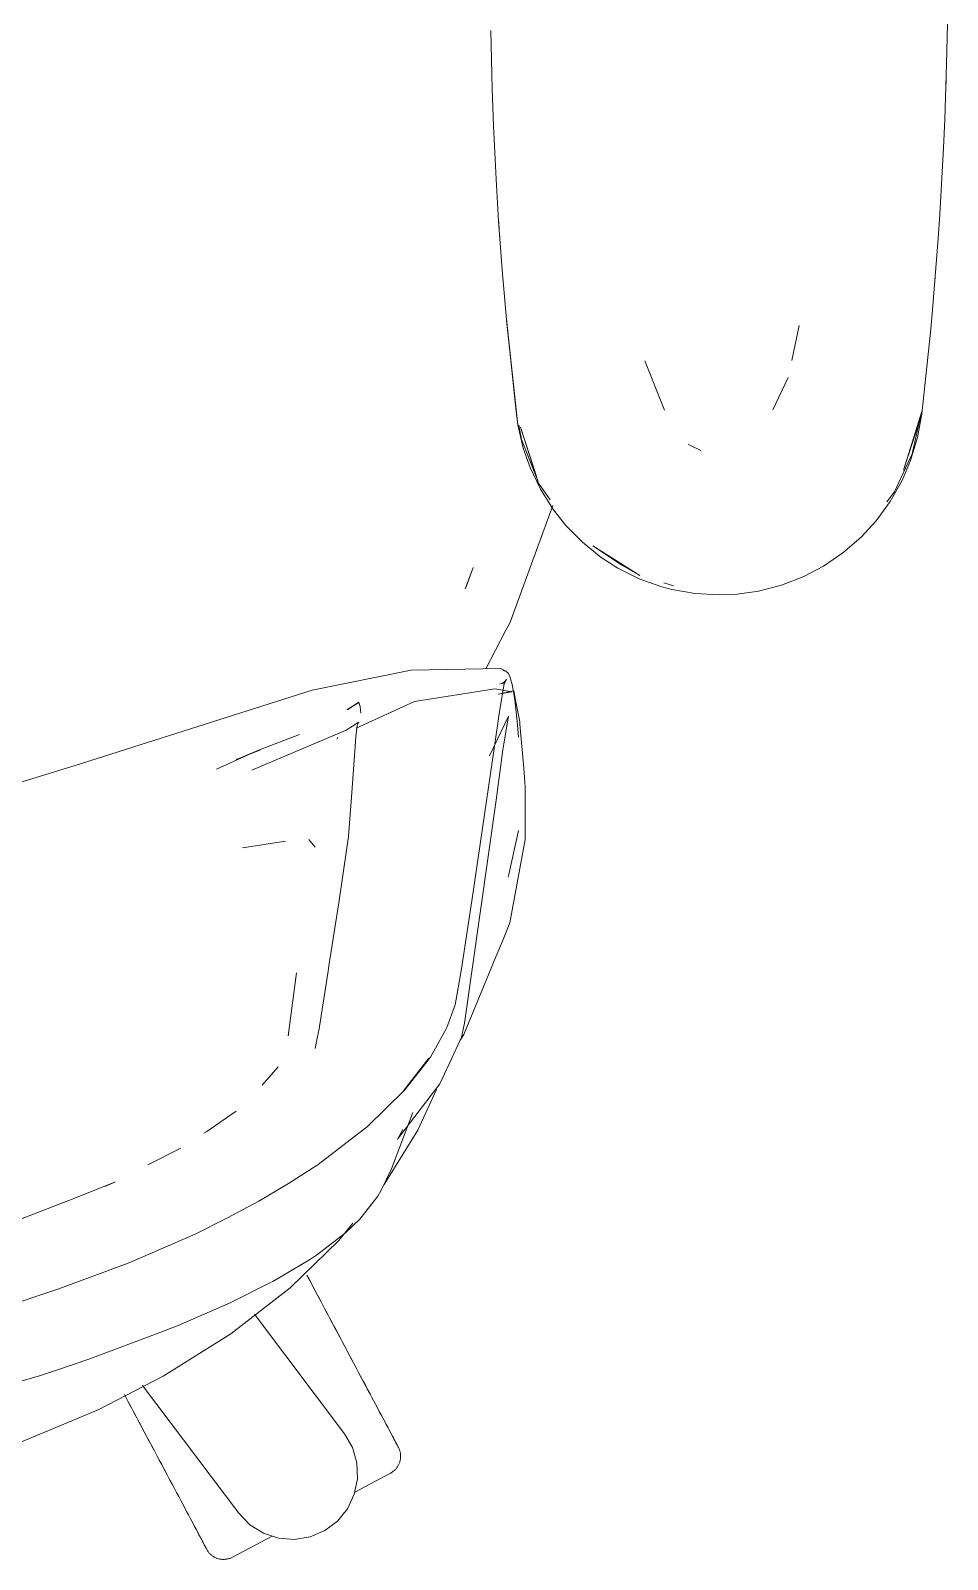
# Model space of a CAD drawing. Header units: millimetres. Extents: x 155927 to 295199, y -4084 to 97293.
# Drawn here: x 229725.7 to 229919.9, y 22184.9 to 22508.7 of the extents above; entities that cross this region are included whole.
import ezdxf

# ---------------------------------------------------------------- set-up
doc = ezdxf.new("R2010")
doc.units = ezdxf.units.MM
doc.header["$MEASUREMENT"] = 0
doc.layers.add('G-IMPT', color=8, linetype='CONTINUOUS', lineweight=9)
doc.layers.add('I-FURN', color=8, linetype='CONTINUOUS', lineweight=9)

msp = doc.modelspace()

# ---------------------------------------------------------------- linework, layer by layer
at = {"layer": 'G-IMPT'}
for p, q in [((229919.92, 22510.05), (229919.75, 22501.63)), ((229823.15, 22508.68), (229823.44, 22496.38)), ((229823.29, 22501.91), (229823.29, 22503.99)), ((229823.36, 22500.25), (229823.29, 22501.91)), ((229919.36, 22489.87), (229919.75, 22501.63)), ((229823.74, 22488.5), (229823.44, 22496.38)), ((229919.5, 22494.76), (229919.61, 22496.69)), ((229919.61, 22496.69), (229919.63, 22498.19)), ((229919.36, 22489.87), (229919.11, 22483.85)), ((229823.74, 22488.5), (229824.28, 22477.19)), ((229918.3, 22469.71), (229919.11, 22483.85)), ((229824.84, 22468.32), (229824.28, 22477.19)), ((229824.84, 22468.32), (229825.57, 22458.03)), ((229824.98, 22466.28), (229824.89, 22468.18)), ((229917.97, 22464.62), (229918.3, 22469.71)), ((229824.98, 22466.28), (229825.11, 22464.86)), ((229917.97, 22464.62), (229916.73, 22449.56)), ((229826.55, 22446.64), (229825.57, 22458.03)), ((229917.32, 22456.43), (229917.15, 22454.76)), ((229828.91, 22425.2), (229826.45, 22448.16)), ((229826.45, 22448.16), (229828.57, 22428.02)), ((229916.73, 22449.56), (229916.38, 22445.43)), ((229828.91, 22425.2), (229826.55, 22446.64)), ((229888.51, 22446.22), (229886.93, 22438.79)), ((229916.38, 22445.43), (229914.47, 22427.51)), ((229855.8, 22438.72), (229859.95, 22428.3)), ((229882.9, 22428.39), (229886.17, 22435.17)), ((229828.91, 22425.2), (229828.57, 22428.02)), ((229828.91, 22425.2), (229830.06, 22420.24)), ((229829.12, 22425.13), (229829.7, 22422.07)), ((229914.47, 22428.02), (229910.64, 22415.56)), ((229912.43, 22419.05), (229914.29, 22427.23)), ((229914.47, 22428.02), (229913.56, 22424.7)), ((229914.47, 22427.51), (229913.58, 22422.46)), ((229833.31, 22412.85), (229829.49, 22424.7)), ((229832.4, 22415.56), (229829.49, 22424.7)), ((229829.7, 22422.07), (229832.9, 22413.89)), ((229910.64, 22415.56), (229913.56, 22424.7)), ((229912.11, 22417.6), (229913.58, 22422.46)), ((229831.51, 22416.11), (229830.06, 22420.24)), ((229865.47, 22420.77), (229865.02, 22421.07)), ((229867.7, 22419.76), (229865.47, 22420.77)), ((229912.43, 22419.05), (229908.69, 22410.99)), ((229833.7, 22411.53), (229831.51, 22416.11)), ((229833.31, 22412.85), (229832.4, 22415.56)), ((229910.3, 22413.36), (229912.11, 22417.6)), ((229833.31, 22412.85), (229835.73, 22409.27)), ((229910.3, 22413.36), (229907.79, 22408.92)), ((229833.7, 22411.53), (229836.43, 22407.2)), ((229904.8, 22404.83), (229907.79, 22408.92)), ((229907.1, 22408.88), (229908.69, 22410.99)), ((229836.31, 22408.1), (229829.37, 22389.16)), ((229839.05, 22403.89), (229836.43, 22407.2)), ((229842.6, 22400.29), (229839.05, 22403.89)), ((229904.8, 22404.83), (229901.63, 22401.4)), ((229842.6, 22400.29), (229846.58, 22397.1)), ((229854.73, 22393.24), (229844.78, 22399.56)), ((229851.05, 22395.4), (229844.78, 22399.56)), ((229897.79, 22398.08), (229901.63, 22401.4)), ((229850.12, 22394.83), (229846.58, 22397.1)), ((229893.63, 22395.24), (229897.79, 22398.08)), ((229817.77, 22390.46), (229819.41, 22394.93)), ((229819.41, 22394.93), (229818.03, 22391.05)), ((229854.63, 22392.59), (229850.12, 22394.83)), ((229854.73, 22393.24), (229851.05, 22395.4)), ((229854.63, 22392.59), (229859.41, 22390.88)), ((229889.46, 22393.06), (229884.75, 22391.22)), ((229893.63, 22395.24), (229889.46, 22393.06)), ((229817.77, 22390.46), (229818.03, 22391.05)), ((229861.53, 22390.32), (229859.41, 22390.88)), ((229859.84, 22391.68), (229861.87, 22391.06)), ((229866.48, 22389.44), (229861.53, 22390.32)), ((229871.52, 22389.14), (229866.48, 22389.44)), ((229879.88, 22389.96), (229875.37, 22389.31)), ((229879.88, 22389.96), (229884.75, 22391.22)), ((229829.37, 22389.16), (229827.18, 22383.19)), ((229871.52, 22389.14), (229875.37, 22389.31)), ((229826.25, 22381.43), (229827.18, 22383.19)), ((229822.11, 22373.52), (229826.25, 22381.43)), ((229806.31, 22373.2), (229785.36, 22369.01)), ((229806.31, 22373.2), (229825.3, 22373.59)), ((229825.3, 22373.59), (229826.34, 22372.98)), ((229826.11, 22370.74), (229825, 22364.47)), ((229825.07, 22370.32), (229825.57, 22370.39)), ((229826.11, 22370.72), (229825.57, 22370.39)), ((229825.71, 22373.11), (229826.34, 22372.98)), ((229825.71, 22373.11), (229826.26, 22373)), ((229825.94, 22370.12), (229826.5, 22371.22)), ((229825.94, 22370.12), (229826.11, 22370.74)), ((229826.11, 22370.72), (229826.5, 22371.22)), ((229826.34, 22372.98), (229826.26, 22373)), ((229826.83, 22372.61), (229826.34, 22372.98)), ((229827.15, 22372.07), (229826.83, 22372.61)), ((229827.15, 22372.07), (229827.7, 22370.21)), ((229828.24, 22366.93), (229827.7, 22370.21)), ((229735.12, 22353.02), (229785.36, 22369.01)), ((229807.01, 22366.57), (229824.06, 22369.29)), ((229827.64, 22368.6), (229824.06, 22369.29)), ((229824.77, 22368.11), (229828.05, 22368.84)), ((229824.77, 22368.11), (229827.64, 22368.6)), ((229828.5, 22366.52), (229828.05, 22368.84)), ((229828.24, 22366.93), (229828.31, 22366.31)), ((229795.19, 22366.43), (229792.72, 22364.84)), ((229792.72, 22364.84), (229795.21, 22366.37)), ((229795.21, 22366.37), (229792.74, 22364.88)), ((229807.01, 22366.57), (229794.66, 22360.96)), ((229795.19, 22366.43), (229795.21, 22366.37)), ((229795.48, 22365.5), (229795.21, 22366.37)), ((229795.65, 22364.14), (229795.48, 22365.5)), ((229826.91, 22363.5), (229822.92, 22355.1)), ((229825, 22364.47), (229823.89, 22356.62)), ((229826.91, 22363.5), (229826.77, 22362.64)), ((229828.31, 22366.31), (229828.83, 22361.63)), ((229829.31, 22362.27), (229828.5, 22366.52)), ((229792.51, 22360.47), (229772.54, 22352.03)), ((229795.18, 22362.23), (229792.51, 22360.47)), ((229794.59, 22359.11), (229794.89, 22361.49)), ((229794.89, 22361.51), (229795.18, 22362.23)), ((229794.89, 22361.51), (229794.89, 22361.49)), ((229825.94, 22357.62), (229826.77, 22362.64)), ((229828.83, 22361.63), (229829.04, 22359.04)), ((229829.35, 22361.8), (229829.31, 22362.27)), ((229829.35, 22361.8), (229830.15, 22352.47)), ((229774.17, 22356.33), (229782.64, 22359.58)), ((229790.79, 22359.02), (229790.52, 22358.58)), ((229794.29, 22355.16), (229794.59, 22359.03)), ((229794.59, 22359.11), (229794.59, 22359.03)), ((229825.94, 22357.62), (229825.72, 22356.32)), ((229771.79, 22355.31), (229765.08, 22352.26)), ((229774.38, 22356.34), (229769.26, 22354.31)), ((229769.27, 22354.31), (229774.38, 22356.34)), ((229774.17, 22356.33), (229769.27, 22354.31)), ((229793.73, 22347.3), (229794.29, 22355.16)), ((229823.89, 22356.62), (229819.34, 22325.75)), ((229824.28, 22345.66), (229825.72, 22356.32)), ((229705.14, 22343.84), (229735.12, 22353.02)), ((229830.15, 22352.47), (229830.49, 22348.52)), ((229793.66, 22346.31), (229793.73, 22347.3)), ((229830.49, 22344.35), (229830.49, 22348.52)), ((229793.04, 22338.07), (229793.66, 22346.31)), ((229824.28, 22345.66), (229817.61, 22298.44)), ((229830.47, 22337.38), (229830.49, 22344.35)), ((229791, 22323.92), (229793.03, 22337.99)), ((229793.04, 22338.07), (229793.03, 22337.99)), ((229829.06, 22339.24), (229827.01, 22329.94)), ((229779.7, 22336.98), (229770.54, 22335.58)), ((229779.7, 22336.98), (229779.35, 22336.93)), ((229784.65, 22337.33), (229785.93, 22335.69)), ((229830.47, 22337.38), (229827.23, 22319.68)), ((229827.01, 22329.94), (229826.86, 22329.36)), ((229819.34, 22325.75), (229816.94, 22309.98)), ((229791, 22323.92), (229788.88, 22310.56)), ((229827.23, 22319.68), (229825.63, 22315.82)), ((229824.24, 22312.46), (229825.63, 22315.82)), ((229817.45, 22296.01), (229824.24, 22312.46)), ((229782.03, 22309.14), (229780.25, 22295.79)), ((229788.71, 22309.44), (229786.91, 22297.72)), ((229788.71, 22309.44), (229788.8, 22310.05)), ((229788.88, 22310.56), (229788.8, 22310.05)), ((229815.64, 22302.31), (229816.94, 22309.98)), ((229815.64, 22302.31), (229813.89, 22297.52)), ((229780.25, 22295.79), (229780.39, 22296.26)), ((229786.41, 22295.27), (229786.83, 22297.25)), ((229786.91, 22297.72), (229786.83, 22297.25)), ((229810.39, 22291.26), (229813.68, 22297.1)), ((229813.68, 22297.1), (229813.89, 22297.52)), ((229815.39, 22292.08), (229816.96, 22295.45)), ((229816.68, 22294.84), (229817.45, 22296.01)), ((229817.61, 22298.44), (229816.96, 22295.45)), ((229785.95, 22293.1), (229786.41, 22295.27)), ((229774.75, 22285.29), (229778.09, 22289.2)), ((229804.67, 22284.09), (229810.06, 22291.04)), ((229810.39, 22291.26), (229804.97, 22284.29)), ((229810.06, 22291.04), (229807.47, 22287.66)), ((229815.39, 22292.08), (229812.35, 22285.56)), ((229804.67, 22284.09), (229807.47, 22287.66)), ((229797.07, 22276.56), (229804.97, 22284.29)), ((229803.41, 22273.86), (229812.35, 22285.56)), ((229811.68, 22284.37), (229807.7, 22275.75)), ((229768.12, 22279.01), (229769.22, 22279.77)), ((229806.65, 22279.51), (229802.14, 22267.61)), ((229768.12, 22279.01), (229762.98, 22275.52)), ((229797.07, 22276.56), (229786.63, 22268.54)), ((229762.98, 22275.52), (229762.41, 22275.13)), ((229807.7, 22275.75), (229800.58, 22264.3)), ((229803.41, 22273.86), (229804.57, 22275.89)), ((229757.51, 22271.99), (229750.54, 22268.45)), ((229780.28, 22264.49), (229786.38, 22268.37)), ((229786.38, 22268.37), (229786.63, 22268.54)), ((229801.06, 22265.38), (229802.14, 22267.61)), ((229734.35, 22261.09), (229743.67, 22264.82)), ((229743.67, 22264.82), (229741.43, 22263.82)), ((229780.28, 22264.49), (229774.05, 22260.72)), ((229799.89, 22262.94), (229801.06, 22265.38)), ((229715.17, 22253.72), (229732.62, 22260.43)), ((229732.62, 22260.43), (229734.35, 22261.09)), ((229767.26, 22257.15), (229774.05, 22260.72)), ((229799.27, 22261.81), (229795.41, 22256.94)), ((229799.27, 22261.81), (229799.89, 22262.94)), ((229767.26, 22257.15), (229760.53, 22253.76)), ((229795.41, 22256.94), (229792.39, 22254.05)), ((229746.31, 22247.59), (229760.53, 22253.76)), ((229792.39, 22254.05), (229786.26, 22249.33)), ((229790.97, 22252.38), (229793.97, 22256.05)), ((229790.97, 22252.38), (229780.67, 22242.42)), ((229731.43, 22242.13), (229746.31, 22247.59)), ((229776.97, 22243.74), (229784.97, 22248.47)), ((229786.26, 22249.33), (229784.97, 22248.47)), ((229776.37, 22243.43), (229776.97, 22243.74)), ((229731.43, 22242.13), (229716.51, 22237.12)), ((229768.07, 22232.61), (229780.67, 22242.42)), ((229776.37, 22243.43), (229768.36, 22239.43)), ((229767.92, 22239.21), (229756.96, 22234.44)), ((229767.92, 22239.21), (229768.36, 22239.43)), ((229756.96, 22234.44), (229753.28, 22232.96)), ((229738.21, 22227.36), (229753.28, 22232.96)), ((229753.78, 22223.64), (229768.07, 22232.61)), ((229727.78, 22223.82), (229731.38, 22225.02)), ((229738.21, 22227.36), (229731.38, 22225.02)), ((229727.78, 22223.82), (229696.95, 22214.88)), ((229740, 22216.55), (229753.78, 22223.64)), ((229722.03, 22209.03), (229740, 22216.55))]:
    msp.add_line(p, q, dxfattribs=at)
at = {"layer": 'I-FURN'}
for p, q in [((229784.67, 22244.19), (229784.19, 22245.1)), ((229784.41, 22244.68), (229784.9, 22243.77)), ((229785.16, 22243.27), (229784.67, 22244.19)), ((229784.9, 22243.77), (229785.39, 22242.84)), ((229785.66, 22242.33), (229785.16, 22243.27)), ((229785.39, 22242.84), (229785.89, 22241.89)), ((229786.17, 22241.38), (229785.66, 22242.33)), ((229785.89, 22241.89), (229786.4, 22240.94)), ((229786.68, 22240.42), (229786.17, 22241.38)), ((229786.4, 22240.94), (229786.92, 22239.97)), ((229787.2, 22239.44), (229786.68, 22240.42)), ((229786.92, 22239.97), (229787.44, 22238.99)), ((229787.72, 22238.46), (229787.2, 22239.44)), ((229787.44, 22238.99), (229787.96, 22238)), ((229788.25, 22237.47), (229787.72, 22238.46)), ((229787.96, 22238), (229788.49, 22237.01)), ((229788.78, 22236.47), (229788.25, 22237.47)), ((229773.08, 22236.8), (229792.16, 22211.49)), ((229788.49, 22237.01), (229789.02, 22236.01)), ((229789.31, 22235.47), (229788.78, 22236.47)), ((229789.02, 22236.01), (229789.56, 22235.01)), ((229789.85, 22234.46), (229789.31, 22235.47)), ((229789.56, 22235.01), (229790.09, 22234)), ((229790.38, 22233.46), (229789.85, 22234.46)), ((229790.09, 22234), (229790.63, 22233)), ((229790.91, 22232.45), (229790.38, 22233.46)), ((229790.63, 22233), (229791.16, 22231.99)), ((229791.45, 22231.45), (229790.91, 22232.45)), ((229791.16, 22231.99), (229791.69, 22230.99)), ((229791.98, 22230.45), (229791.45, 22231.45)), ((229791.69, 22230.99), (229792.22, 22229.99)), ((229792.51, 22229.46), (229791.98, 22230.45)), ((229792.22, 22229.99), (229792.75, 22229)), ((229793.03, 22228.47), (229792.51, 22229.46)), ((229792.75, 22229), (229793.27, 22228.02)), ((229793.55, 22227.49), (229793.03, 22228.47)), ((229793.27, 22228.02), (229793.79, 22227.04)), ((229794.07, 22226.52), (229793.55, 22227.49)), ((229793.79, 22227.04), (229794.3, 22226.08)), ((229794.58, 22225.57), (229794.07, 22226.52)), ((229794.3, 22226.08), (229794.81, 22225.13)), ((229795.08, 22224.62), (229794.58, 22225.57)), ((229794.81, 22225.13), (229795.31, 22224.19)), ((229795.57, 22223.69), (229795.08, 22224.62)), ((229769.81, 22194.64), (229749.41, 22221.71)), ((229795.31, 22224.19), (229795.8, 22223.27)), ((229796.06, 22222.78), (229795.57, 22223.69)), ((229795.8, 22223.27), (229796.28, 22222.36)), ((229796.54, 22221.88), (229796.06, 22222.78)), ((229796.28, 22222.36), (229796.75, 22221.48)), ((229797, 22221.01), (229796.54, 22221.88)), ((229796.75, 22221.48), (229797.21, 22220.61)), ((229797.46, 22220.15), (229797, 22221.01)), ((229746.07, 22218.82), (229745.55, 22219.78)), ((229745.79, 22219.34), (229746.3, 22218.37)), ((229746.58, 22217.85), (229746.07, 22218.82)), ((229746.3, 22218.37), (229746.82, 22217.39)), ((229747.11, 22216.86), (229746.58, 22217.85)), ((229797.21, 22220.61), (229797.66, 22219.76)), ((229797.9, 22219.31), (229797.46, 22220.15)), ((229798.33, 22218.5), (229797.9, 22219.31)), ((229798.75, 22217.71), (229798.33, 22218.5)), ((229746.82, 22217.39), (229747.35, 22216.41)), ((229747.63, 22215.87), (229747.11, 22216.86)), ((229747.35, 22216.41), (229747.88, 22215.41)), ((229748.16, 22214.87), (229747.63, 22215.87)), ((229747.88, 22215.41), (229748.41, 22214.41)), ((229748.7, 22213.87), (229748.16, 22214.87)), ((229799.16, 22216.95), (229798.75, 22217.71)), ((229799.55, 22216.22), (229799.16, 22216.95)), ((229799.92, 22215.51), (229799.55, 22216.22)), ((229800.28, 22214.83), (229799.92, 22215.51)), ((229800.63, 22214.18), (229800.28, 22214.83)), ((229748.41, 22214.41), (229748.94, 22213.41)), ((229749.23, 22212.87), (229748.7, 22213.87)), ((229748.94, 22213.41), (229749.48, 22212.41)), ((229749.76, 22211.86), (229749.23, 22212.87)), ((229749.48, 22212.41), (229750.01, 22211.4)), ((229750.3, 22210.86), (229749.76, 22211.86)), ((229750.01, 22211.4), (229750.54, 22210.4)), ((229792.16, 22211.49), (229793.85, 22208.57)), ((229800.96, 22213.57), (229800.63, 22214.18)), ((229801.27, 22212.98), (229800.96, 22213.57)), ((229801.1, 22213.29), (229801.4, 22212.73)), ((229801.56, 22212.43), (229801.27, 22212.98)), ((229801.4, 22212.73), (229801.69, 22212.19)), ((229801.84, 22211.92), (229801.56, 22212.43)), ((229801.69, 22212.19), (229801.96, 22211.69)), ((229802.09, 22211.43), (229801.84, 22211.92)), ((229801.96, 22211.69), (229802.2, 22211.22)), ((229802.33, 22210.99), (229802.09, 22211.43)), ((229750.83, 22209.86), (229750.3, 22210.86)), ((229750.54, 22210.4), (229751.08, 22209.39)), ((229751.36, 22208.86), (229750.83, 22209.86)), ((229751.08, 22209.39), (229751.61, 22208.4)), ((229751.89, 22207.86), (229751.36, 22208.86)), ((229751.61, 22208.4), (229752.13, 22207.41)), ((229793.85, 22208.57), (229794.79, 22205.33)), ((229802.2, 22211.22), (229802.43, 22210.79)), ((229802.55, 22210.58), (229802.33, 22210.99)), ((229802.43, 22210.79), (229802.64, 22210.4)), ((229802.74, 22210.2), (229802.55, 22210.58)), ((229802.64, 22210.4), (229802.83, 22210.05)), ((229802.92, 22209.87), (229802.74, 22210.2)), ((229802.83, 22210.05), (229803, 22209.73)), ((229803.08, 22209.57), (229802.92, 22209.87)), ((229803, 22209.73), (229803.15, 22209.45)), ((229803.22, 22209.31), (229803.08, 22209.57)), ((229803.15, 22209.45), (229803.27, 22209.21)), ((229803.34, 22209.09), (229803.22, 22209.31)), ((229803.27, 22209.21), (229803.38, 22209.01)), ((229803.43, 22208.91), (229803.34, 22209.09)), ((229803.38, 22209.01), (229803.47, 22208.84)), ((229803.51, 22208.77), (229803.43, 22208.91)), ((229803.47, 22208.84), (229803.53, 22208.72)), ((229803.56, 22208.67), (229803.51, 22208.77)), ((229803.53, 22208.72), (229803.58, 22208.64)), ((229803.59, 22208.61), (229803.56, 22208.67)), ((229803.58, 22208.64), (229803.6, 22208.6)), ((229803.6, 22208.59), (229803.59, 22208.61)), ((229803.6, 22208.6), (229803.6, 22208.59)), ((229803.6, 22208.59), (229803.67, 22208.45)), ((229803.67, 22208.45), (229803.74, 22208.3)), ((229803.74, 22208.3), (229803.8, 22208.15)), ((229803.8, 22208.15), (229803.86, 22208)), ((229803.86, 22208), (229803.91, 22207.85)), ((229752.42, 22206.87), (229751.89, 22207.86)), ((229752.13, 22207.41), (229752.66, 22206.42)), ((229752.94, 22205.9), (229752.42, 22206.87)), ((229752.66, 22206.42), (229753.18, 22205.45)), ((229753.45, 22204.93), (229752.94, 22205.9)), ((229753.18, 22205.45), (229753.69, 22204.49)), ((229753.96, 22203.97), (229753.45, 22204.93)), ((229794.79, 22205.33), (229794.93, 22201.96)), ((229803.63, 22204.87), (229803.56, 22204.73)), ((229803.7, 22205.02), (229803.63, 22204.87)), ((229803.77, 22205.16), (229803.7, 22205.02)), ((229803.83, 22205.31), (229803.77, 22205.16)), ((229803.88, 22205.47), (229803.83, 22205.31)), ((229803.93, 22205.62), (229803.88, 22205.47)), ((229803.91, 22207.85), (229803.95, 22207.69)), ((229803.97, 22205.78), (229803.93, 22205.62)), ((229803.95, 22207.69), (229803.99, 22207.54)), ((229804, 22205.93), (229803.97, 22205.78)), ((229803.99, 22207.54), (229804.02, 22207.38)), ((229804.03, 22206.09), (229804, 22205.93)), ((229804.02, 22207.38), (229804.04, 22207.22)), ((229804.05, 22206.25), (229804.03, 22206.09)), ((229804.04, 22207.22), (229804.06, 22207.06)), ((229804.06, 22206.41), (229804.05, 22206.25)), ((229804.06, 22207.06), (229804.07, 22206.9)), ((229804.07, 22206.57), (229804.06, 22206.41)), ((229804.07, 22206.9), (229804.07, 22206.74)), ((229804.07, 22206.74), (229804.07, 22206.57)), ((229753.69, 22204.49), (229754.19, 22203.53)), ((229754.46, 22203.03), (229753.96, 22203.97)), ((229754.19, 22203.53), (229754.69, 22202.6)), ((229754.96, 22202.1), (229754.46, 22203.03)), ((229754.69, 22202.6), (229755.18, 22201.67)), ((229755.44, 22201.18), (229754.96, 22202.1)), ((229755.18, 22201.67), (229755.66, 22200.77)), ((229794.93, 22201.96), (229794.26, 22198.65)), ((229794.35, 22199.11), (229801.94, 22203.14)), ((229801.97, 22203.16), (229801.94, 22203.14)), ((229802.11, 22203.24), (229801.97, 22203.16)), ((229802.25, 22203.33), (229802.11, 22203.24)), ((229802.38, 22203.42), (229802.25, 22203.33)), ((229802.51, 22203.52), (229802.38, 22203.42)), ((229802.64, 22203.62), (229802.51, 22203.52)), ((229802.76, 22203.72), (229802.64, 22203.62)), ((229802.88, 22203.83), (229802.76, 22203.72)), ((229802.99, 22203.95), (229802.88, 22203.83)), ((229803.1, 22204.07), (229802.99, 22203.95)), ((229803.2, 22204.19), (229803.1, 22204.07)), ((229803.3, 22204.32), (229803.2, 22204.19)), ((229803.39, 22204.45), (229803.3, 22204.32)), ((229803.48, 22204.59), (229803.39, 22204.45)), ((229803.56, 22204.73), (229803.48, 22204.59)), ((229755.66, 22200.77), (229756.14, 22199.88)), ((229756.14, 22199.88), (229756.6, 22199.01)), ((229756.6, 22199.01), (229757.05, 22198.17)), ((229794.26, 22198.65), (229792.82, 22195.6)), ((229757.05, 22198.17), (229757.49, 22197.34)), ((229757.49, 22197.34), (229757.91, 22196.54)), ((229757.91, 22196.54), (229758.32, 22195.76)), ((229758.32, 22195.76), (229758.72, 22195.01)), ((229792.82, 22195.6), (229790.69, 22192.99)), ((229758.72, 22195.01), (229759.11, 22194.29)), ((229759.11, 22194.29), (229759.48, 22193.6)), ((229759.48, 22193.6), (229759.83, 22192.93)), ((229759.83, 22192.93), (229760.17, 22192.3)), ((229760.17, 22192.3), (229760.49, 22191.7)), ((229760.65, 22191.39), (229760.34, 22191.97)), ((229772.15, 22192.22), (229769.81, 22194.64)), ((229775, 22190.42), (229772.15, 22192.22)), ((229790.69, 22192.99), (229787.99, 22190.96)), ((229760.49, 22191.7), (229760.79, 22191.13)), ((229760.94, 22190.84), (229760.65, 22191.39)), ((229760.79, 22191.13), (229761.07, 22190.59)), ((229761.22, 22190.32), (229760.94, 22190.84)), ((229761.07, 22190.59), (229761.34, 22190.09)), ((229761.48, 22189.84), (229761.22, 22190.32)), ((229761.34, 22190.09), (229761.59, 22189.63)), ((229761.71, 22189.39), (229761.48, 22189.84)), ((229761.59, 22189.63), (229761.82, 22189.2)), ((229761.93, 22188.98), (229761.71, 22189.39)), ((229761.82, 22189.2), (229762.02, 22188.81)), ((229762.13, 22188.61), (229761.93, 22188.98)), ((229762.02, 22188.81), (229762.21, 22188.45)), ((229762.31, 22188.27), (229762.13, 22188.61)), ((229768.44, 22185.33), (229776.85, 22189.8)), ((229778.2, 22189.35), (229775, 22190.42)), ((229781.56, 22189.09), (229778.2, 22189.35)), ((229784.89, 22189.63), (229781.56, 22189.09)), ((229787.99, 22190.96), (229784.89, 22189.63)), ((229762.21, 22188.45), (229762.38, 22188.13)), ((229762.47, 22187.98), (229762.31, 22188.27)), ((229762.38, 22188.13), (229762.53, 22187.85)), ((229762.6, 22187.72), (229762.47, 22187.98)), ((229762.53, 22187.85), (229762.66, 22187.61)), ((229762.72, 22187.5), (229762.6, 22187.72)), ((229762.66, 22187.61), (229762.77, 22187.41)), ((229762.82, 22187.32), (229762.72, 22187.5)), ((229762.77, 22187.41), (229762.85, 22187.25)), ((229762.89, 22187.18), (229762.82, 22187.32)), ((229762.85, 22187.25), (229762.92, 22187.13)), ((229762.94, 22187.08), (229762.89, 22187.18)), ((229762.92, 22187.13), (229762.96, 22187.05)), ((229762.98, 22187.02), (229762.94, 22187.08)), ((229762.96, 22187.05), (229762.98, 22187)), ((229762.99, 22187), (229762.98, 22187.02)), ((229762.98, 22187), (229762.99, 22187)), ((229763.01, 22186.96), (229762.99, 22187)), ((229763.09, 22186.82), (229763.01, 22186.96)), ((229763.17, 22186.68), (229763.09, 22186.82)), ((229763.26, 22186.55), (229763.17, 22186.68)), ((229763.36, 22186.42), (229763.26, 22186.55)), ((229763.46, 22186.29), (229763.36, 22186.42)), ((229763.57, 22186.17), (229763.46, 22186.29)), ((229763.68, 22186.06), (229763.57, 22186.17)), ((229763.79, 22185.94), (229763.68, 22186.06)), ((229763.91, 22185.84), (229763.79, 22185.94)), ((229764.04, 22185.73), (229763.91, 22185.84)), ((229764.17, 22185.64), (229764.04, 22185.73)), ((229764.3, 22185.54), (229764.17, 22185.64)), ((229764.43, 22185.46), (229764.3, 22185.54)), ((229764.57, 22185.37), (229764.43, 22185.46)), ((229764.71, 22185.3), (229764.57, 22185.37)), ((229764.86, 22185.23), (229764.71, 22185.3)), ((229765.01, 22185.16), (229764.86, 22185.23)), ((229765.16, 22185.11), (229765.01, 22185.16)), ((229765.31, 22185.05), (229765.16, 22185.11)), ((229765.46, 22185.01), (229765.31, 22185.05)), ((229765.62, 22184.97), (229765.46, 22185.01)), ((229765.78, 22184.93), (229765.62, 22184.97)), ((229765.94, 22184.91), (229765.78, 22184.93)), ((229766.1, 22184.88), (229765.94, 22184.91)), ((229766.26, 22184.87), (229766.1, 22184.88)), ((229766.42, 22184.86), (229766.26, 22184.87)), ((229766.58, 22184.86), (229766.42, 22184.86)), ((229766.74, 22184.86), (229766.58, 22184.86)), ((229766.9, 22184.88), (229766.74, 22184.86)), ((229767.06, 22184.89), (229766.9, 22184.88)), ((229767.22, 22184.92), (229767.06, 22184.89)), ((229767.38, 22184.95), (229767.22, 22184.92)), ((229767.54, 22184.98), (229767.38, 22184.95)), ((229767.69, 22185.03), (229767.54, 22184.98)), ((229767.85, 22185.07), (229767.69, 22185.03)), ((229768, 22185.13), (229767.85, 22185.07)), ((229768.15, 22185.19), (229768, 22185.13)), ((229768.29, 22185.26), (229768.15, 22185.19)), ((229768.44, 22185.33), (229768.29, 22185.26))]:
    msp.add_line(p, q, dxfattribs=at)

doc.saveas('drawing.dxf')
